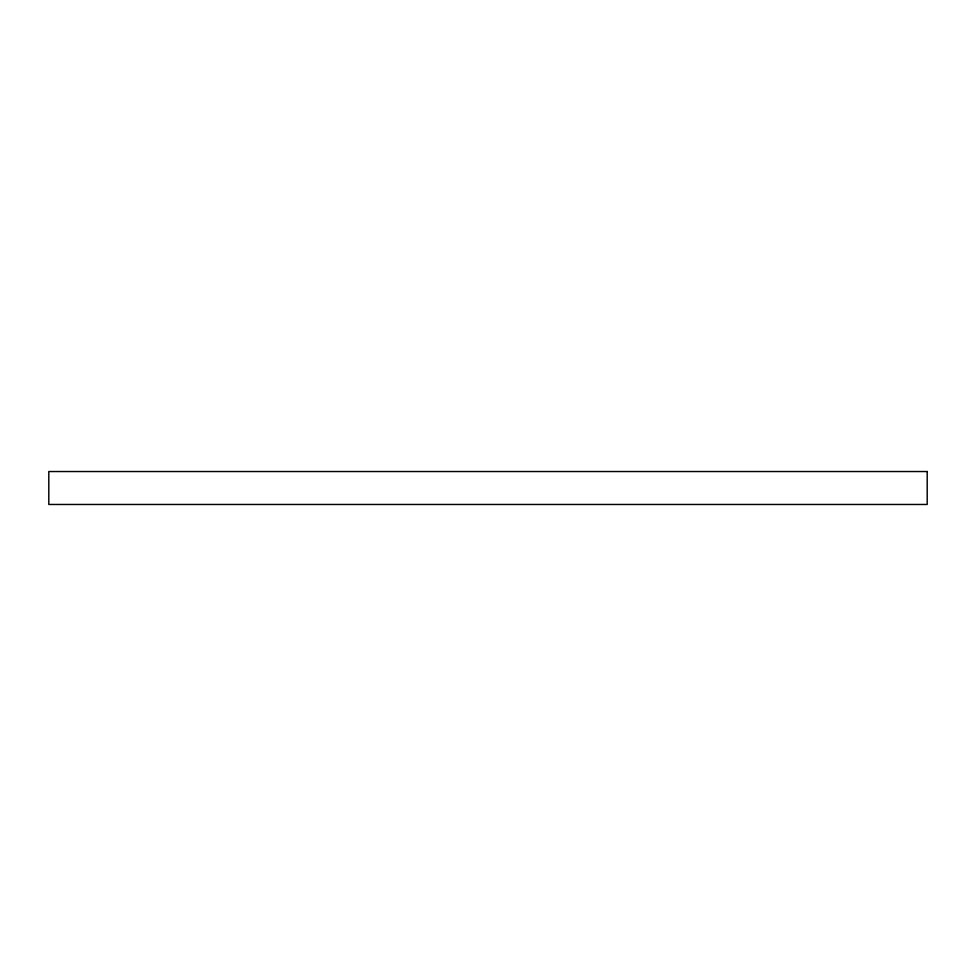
<?xml version="1.0" encoding="UTF-8"?>
<svg xmlns="http://www.w3.org/2000/svg" width="976" height="976" viewBox="0 0 976 976"><rect width="100%" height="100%" fill="white"/><g stroke="black" fill="none" stroke-linecap="round" stroke-linejoin="round"><path stroke-width="1.46" d="M927.2 471.53L48.8 471.53L48.8 504.47L927.2 504.47L927.2 471.53"/></g></svg>
